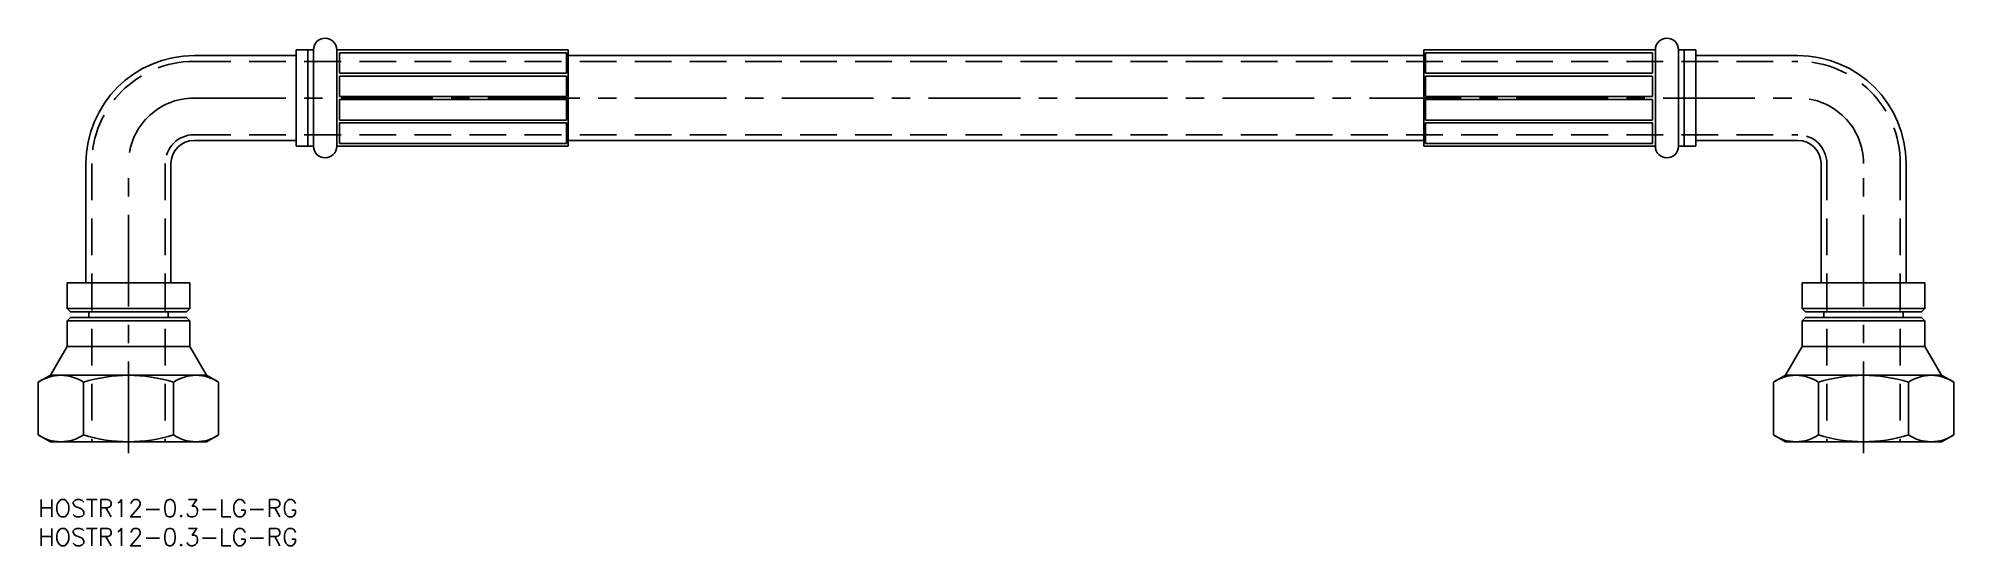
# Model space of a CAD drawing. Extents: x 0 to 331, y -8 to 80.
import ezdxf

# ---------------------------------------------------------------- set-up
doc = ezdxf.new("R2010")
doc.units = 0
doc.header["$LTSCALE"] = 0.5
doc.linetypes.add('CENTER', pattern=[50.8, 31.75, -6.35, 6.35, -6.35])
doc.linetypes.add('DASHED', pattern=[19.05, 12.7, -6.35])
for name, color, linetype in [('MSM_CENTER', 1, 'CENTER'), ('MSM_CONTINUOUS', 7, 'CONTINUOUS'), ('MSM_DASHED', 4, 'DASHED'), ('MSM_PART_NUMBER', 7, 'CONTINUOUS')]:
    doc.layers.add(name, color=color, linetype=linetype)
doc.styles.get("Standard").update_dxf_attribs({"font": 'txt.shx', "height": 3, "bigfont": 'bigfont.shx'})

# ---------------------------------------------------------------- blocks, each defined once
blk = doc.blocks.new('*U2')
at = {"layer": 'MSM_PART_NUMBER'}
blk.add_text('HOSTR12-0.3-LG-RG', height=3, dxfattribs=at).set_placement((0, -3))
blk = doc.blocks.new('*U3')
at = {"layer": 'MSM_PART_NUMBER'}
blk.add_text('HOSTR12-0.3-LG-RG', height=3, dxfattribs=at).set_placement((0, -8))

msp = doc.modelspace()

# ---------------------------------------------------------------- linework, layer by layer
at = {"layer": 'MSM_CENTER'}
for p, q in [((26.94, 69.5), (304.24, 69.5)), ((15.59, 8), (15.59, 58.15)), ((315.59, 8), (315.59, 58.15))]:
    msp.add_line(p, q, dxfattribs=at)
for centre, start, end in [((26.94, 58.15), 90, 180), ((304.24, 58.15), 0, 90)]:
    msp.add_arc(centre, 11.35, start, end, dxfattribs=at)
at = {"layer": 'MSM_CONTINUOUS'}
for p, q in [((44.59, 76.85), (26.94, 76.85)), ((44.59, 77.85), (47.59, 77.85)), ((44.59, 61.15), (44.59, 77.85)), ((46.59, 61.15), (46.59, 77.85)), ((47.59, 61.15), (47.59, 77.85)), ((91.59, 77.85), (51.59, 77.85)), ((51.59, 77.85), (51.59, 61.15)), ((52.09, 77.35), (52.09, 73.8)), ((91.34, 77.35), (52.09, 77.35)), ((91.34, 77.35), (91.34, 73.8)), ((91.59, 77.85), (91.59, 61.15)), ((239.59, 76.85), (91.59, 76.85)), ((239.59, 77.85), (239.59, 61.15)), ((239.59, 77.85), (279.59, 77.85)), ((239.84, 77.35), (239.84, 73.8)), ((239.84, 77.35), (279.09, 77.35)), ((279.09, 77.35), (279.09, 73.8)), ((279.59, 77.85), (279.59, 61.15)), ((283.59, 61.15), (283.59, 77.85)), ((286.59, 77.85), (283.59, 77.85)), ((284.59, 61.15), (284.59, 77.85)), ((286.59, 61.15), (286.59, 77.85)), ((286.59, 76.85), (304.24, 76.85)), ((91.34, 73.8), (52.09, 73.8)), ((52.09, 73.3), (52.09, 69.75)), ((52.09, 73.3), (91.34, 73.3)), ((91.34, 73.3), (91.34, 69.75)), ((239.84, 73.8), (279.09, 73.8)), ((279.09, 73.3), (239.84, 73.3)), ((239.84, 73.3), (239.84, 69.75)), ((279.09, 73.3), (279.09, 69.75)), ((91.34, 69.75), (52.09, 69.75)), ((239.84, 69.75), (279.09, 69.75)), ((52.09, 65.7), (52.09, 69.25)), ((52.09, 69.25), (91.34, 69.25)), ((91.34, 65.7), (91.34, 69.25)), ((279.09, 69.25), (239.84, 69.25)), ((239.84, 65.7), (239.84, 69.25)), ((279.09, 65.7), (279.09, 69.25)), ((52.09, 65.7), (91.34, 65.7)), ((52.09, 61.65), (52.09, 65.2)), ((91.34, 65.2), (52.09, 65.2)), ((91.34, 61.65), (91.34, 65.2)), ((279.09, 65.7), (239.84, 65.7)), ((239.84, 65.2), (279.09, 65.2)), ((239.84, 61.65), (239.84, 65.2)), ((279.09, 61.65), (279.09, 65.2)), ((44.59, 62.15), (26.94, 62.15)), ((44.59, 61.15), (47.59, 61.15)), ((91.59, 61.15), (51.59, 61.15)), ((91.34, 61.65), (52.09, 61.65)), ((91.59, 62.15), (239.59, 62.15)), ((239.59, 61.15), (279.59, 61.15)), ((239.84, 61.65), (279.09, 61.65)), ((286.59, 61.15), (283.59, 61.15)), ((286.59, 62.15), (304.24, 62.15)), ((8.24, 58.15), (8.24, 37.5)), ((22.94, 58.15), (22.94, 37.5)), ((308.24, 58.15), (308.24, 37.5)), ((322.94, 58.15), (322.94, 37.5)), ((4.98, 37.5), (4.98, 33.08)), ((4.98, 37.5), (26.2, 37.5)), ((26.2, 37.5), (26.2, 33.08)), ((326.2, 37.5), (304.98, 37.5)), ((304.98, 37.5), (304.98, 33.08)), ((326.2, 37.5), (326.2, 33.08)), ((4.98, 33.08), (26.2, 33.08)), ((4.98, 33.08), (5.55, 32.5)), ((4.98, 30.92), (5.55, 31.5)), ((4.98, 26.5), (4.98, 30.92)), ((4.98, 30.92), (26.2, 30.92)), ((5.55, 32.5), (25.62, 32.5)), ((5.55, 31.5), (25.62, 31.5)), ((8.74, 31.5), (8.74, 32.5)), ((22.44, 31.5), (22.44, 32.5)), ((26.2, 33.08), (25.62, 32.5)), ((26.2, 30.92), (25.62, 31.5)), ((26.2, 26.5), (26.2, 30.92)), ((326.2, 33.08), (304.98, 33.08)), ((304.98, 33.08), (305.55, 32.5)), ((304.98, 30.92), (305.55, 31.5)), ((326.2, 30.92), (304.98, 30.92)), ((304.98, 26.5), (304.98, 30.92)), ((325.62, 32.5), (305.55, 32.5)), ((325.62, 31.5), (305.55, 31.5)), ((308.74, 31.5), (308.74, 32.5)), ((322.44, 31.5), (322.44, 32.5)), ((326.2, 33.08), (325.62, 32.5)), ((326.2, 30.92), (325.62, 31.5)), ((326.2, 26.5), (326.2, 30.92)), ((2.09, 21.5), (4.98, 26.5)), ((4.98, 26.5), (26.2, 26.5)), ((29.09, 21.5), (26.2, 26.5)), ((302.09, 21.5), (304.98, 26.5)), ((304.98, 26.5), (326.2, 26.5)), ((329.09, 21.5), (326.2, 26.5)), ((2.09, 21.5), (0, 20.29)), ((0, 11.21), (0, 20.29)), ((29.09, 21.5), (2.09, 21.5)), ((7.79, 11.21), (7.79, 20.29)), ((23.38, 11.21), (23.38, 20.29)), ((29.09, 21.5), (31.18, 20.29)), ((31.18, 11.21), (31.18, 20.29)), ((302.09, 21.5), (300, 20.29)), ((300, 11.21), (300, 20.29)), ((302.09, 21.5), (329.09, 21.5)), ((307.79, 11.21), (307.79, 20.29)), ((323.38, 11.21), (323.38, 20.29)), ((329.09, 21.5), (331.18, 20.29)), ((331.18, 11.21), (331.18, 20.29)), ((2.09, 10), (0, 11.21)), ((29.09, 10), (2.09, 10)), ((29.09, 10), (31.18, 11.21)), ((302.09, 10), (300, 11.21)), ((302.09, 10), (329.09, 10)), ((329.09, 10), (331.18, 11.21))]:
    msp.add_line(p, q, dxfattribs=at)
for centre, radius, start, end in [((49.59, 77.85), 2, 0, 180), ((281.59, 77.85), 2, 0, 180), ((26.94, 58.15), 18.7, 90, 180), ((304.24, 58.15), 18.7, 0, 90), ((26.94, 58.15), 4, 90, 180), ((49.59, 61.15), 2, 180, 0), ((281.59, 61.15), 2, 180, 0), ((304.24, 58.15), 4, 0, 90), ((3.9, 14.6), 6.9, 55.6158, 124.3842), ((15.59, -4.29), 25.79, 72.412, 107.588), ((27.28, 14.6), 6.9, 55.6158, 124.3842), ((303.9, 14.6), 6.9, 55.6158, 124.3842), ((315.59, -4.29), 25.79, 72.412, 107.588), ((327.28, 14.6), 6.9, 55.6158, 124.3842), ((3.9, 16.9), 6.9, 235.6158, 304.3842), ((15.59, 35.79), 25.79, 252.412, 287.588), ((27.28, 16.9), 6.9, 235.6158, 304.3842), ((303.9, 16.9), 6.9, 235.6158, 304.3842), ((315.59, 35.79), 25.79, 252.412, 287.588), ((327.28, 16.9), 6.9, 235.6158, 304.3842)]:
    msp.add_arc(centre, radius, start, end, dxfattribs=at)
at = {"layer": 'MSM_DASHED'}
for p, q in [((26.94, 75.85), (304.24, 75.85)), ((26.94, 63.15), (304.24, 63.15)), ((9.24, 58.15), (9.24, 10)), ((21.94, 58.15), (21.94, 10)), ((309.24, 58.15), (309.24, 10)), ((321.94, 58.15), (321.94, 10))]:
    msp.add_line(p, q, dxfattribs=at)
for centre, radius, start, end in [((26.94, 58.15), 17.7, 90, 180), ((304.24, 58.15), 17.7, 0, 90), ((26.94, 58.15), 5, 90, 180), ((304.24, 58.15), 5, 0, 90)]:
    msp.add_arc(centre, radius, start, end, dxfattribs=at)

# ---------------------------------------------------------------- block references
at = {"layer": 'MSM_CONTINUOUS'}
for name in ['*U2', '*U3']:
    msp.add_blockref(name, (0, 0), dxfattribs=at)

doc.saveas('drawing.dxf')
